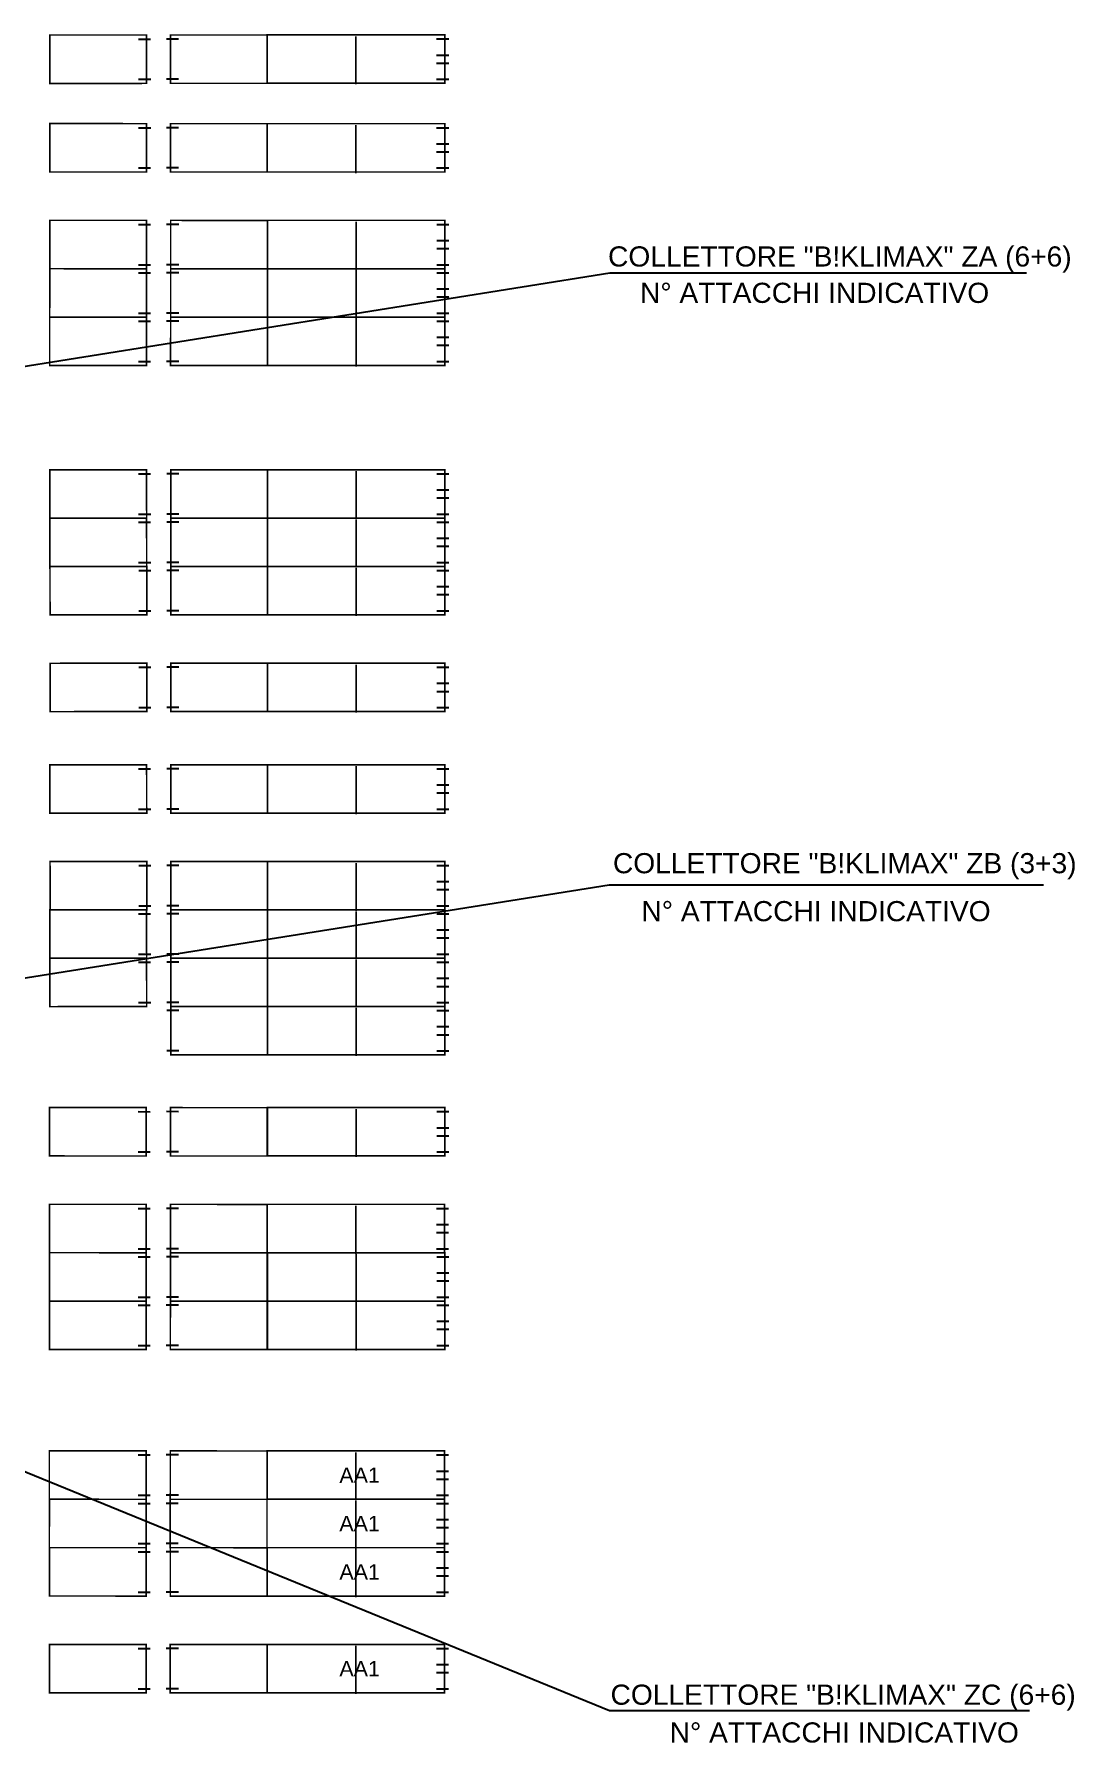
# Model space of a CAD drawing. Header units: millimetres. Extents: x 24747 to 137666, y -34589 to 43444.
# Drawn here: x 117082 to 118373, y 23874 to 25994 of the extents above; entities that cross this region are included whole.
import ezdxf
from ezdxf.enums import TextEntityAlignment as Align

# ---------------------------------------------------------------- set-up
doc = ezdxf.new("R2010")
doc.units = ezdxf.units.MM
doc.header["$LTSCALE"] = 10
doc.linetypes.add('ACAD_ISO07W100', pattern=[3, 0, -3])
doc.layers.add('Collettori Maxi', color=7, linetype='Continuous')
doc.layers.add('Pannelli', color=7, linetype='Continuous')
doc.styles.add('ARIAL', font='arial.ttf')

# ---------------------------------------------------------------- blocks, each defined once
blk = doc.blocks.new('1200')
at = {"layer": 'Pannelli', "color": 4}
for p, q in [((0.05, 1.1), (0.05, 1.25)), ((0.55, 1.1), (0.55, 1.25))]:
    blk.add_line(p, q, dxfattribs=at)
at = {"layer": 'Pannelli', "linetype": 'ACAD_ISO07W100', "ltscale": 0.07}
blk.add_line((0.6, 0.6), (0, 0.6), dxfattribs=at)
at = {"layer": 'Pannelli', "color": 4, "const_width": 0.02}
blk.add_lwpolyline([(0, 1.2), (0, 0), (0.6, 0), (0.6, 1.2), (0, 1.2)], dxfattribs=at)
blk = doc.blocks.new('dddd')
at = {"layer": 'Pannelli', "color": 4}
for p, q in [((-164.9, 45.4, 0), (-179.9, 45.4, 0)), ((-164.9, 25.4, 0), (-179.9, 25.4, 0)), ((-164.9, 15.4, 0), (-179.9, 15.4, 0)), ((-164.9, -4.6, 0), (-179.9, -4.6, 0))]:
    blk.add_line(p, q, dxfattribs=at)
at = {"layer": 'Pannelli', "color": 4, "lineweight": 0}
blk.add_line((-174.9, 50.4, 0), (45.1, 50.4, 0), dxfattribs=at)
at = {"layer": 'Pannelli', "color": 4, "linetype": 'ACAD_ISO07W100', "ltscale": 0.07}
blk.add_line((-64.9, 50.4, 0), (-64.9, -9.6, 0), dxfattribs=at)
at = {"layer": 'Pannelli', "color": 4, "const_width": 2, "elevation": 0}
blk.add_lwpolyline([(-174.9, -9.6), (45.1, -9.6), (45.1, 50.4), (-174.9, 50.4), (-174.9, -9.6)], dxfattribs=at)

msp = doc.modelspace()

# ---------------------------------------------------------------- linework, layer by layer
at = {"layer": 'Collettori Maxi'}
for p, q in [((116887.11147, 25553.00438, 0), (117795.98054, 25698.03082, 0)), ((117795.98054, 25698.03082, 0), (118312.78447, 25698.03082, 0)), ((116911.1451, 24798.17094, 0), (117795.37083, 24938.87985, 0)), ((117795.37083, 24938.87985, 0), (118333.95597, 24938.87985, 0)), ((116900.65038, 24280.22545, 0), (117795.62395, 23914.40098, 0)), ((117795.62395, 23914.40098, 0), (118316.27185, 23914.40098, 0))]:
    msp.add_line(p, q, dxfattribs=at)

# ---------------------------------------------------------------- block references
at = {"layer": 'Pannelli', "yscale": 99.99999989879919, "zscale": 99.99999989879919}
for p, xscale, rotation in [((117101.56941, 25933.29843, 0), -99.99999989879919, 270.0141615204003), ((117371.23534, 25933.35766, 0), 99.99999989879919, 90.01416152039863), ((117101.56941, 25883.37206, 0), 99.99999989879919, 269.9858384795997), ((117371.23534, 25883.31282, 0), -99.99999989879919, 89.98583847960133), ((117101.38013, 25763.3721, 0), 99.99999989879919, 269.9858384795997), ((117371.3653, 25763.31278, 0), -99.99999989879919, 89.98583847960133), ((117101.35789, 25703.3721, 0), 99.99999989879919, 269.9858384795997), ((117371.35788, 25703.31278, 0), -99.99999989879919, 89.98583847960133), ((117101.34306, 25643.3721, 0), 99.99999989879919, 269.9858384795997), ((117371.34305, 25643.31278, 0), -99.99999989879919, 89.98583847960133), ((117101.48952, 25453.71905, 0), 99.99999989879919, 270.0945453057528), ((117371.48935, 25453.8874, 0), -99.99999989879919, 89.98583847960133), ((117101.53161, 25393.71904, 0), 99.99999989879919, 270.0945453057528), ((117371.53144, 25393.88739, 0), -99.99999989879919, 89.98583847960133), ((117101.68753, 25333.71921, 0), 99.99999989879919, 270.0945453057528), ((117371.45969, 25333.88741, 0), -99.99999989879919, 89.98583847960133), ((117101.82303, 25213.71927, 0), 99.99999989879919, 270.0945453057528), ((117371.49255, 25213.8874, 0), -99.99999989879919, 89.98583847960133), ((117101.5526, 25087.72062, 0), 99.99999989879919, 270.0945453057528), ((117371.55243, 25087.88898, 0), -99.99999989879919, 89.98583847960133), ((117101.75062, 24967.72078, 0), 99.99999989879919, 270.0945453057528), ((117371.52277, 24967.88898, 0), -99.99999989879919, 89.98583847960133), ((117101.48483, 24907.72063, 0), 99.99999989879919, 270.0945453057528), ((117371.48467, 24907.88899, 0), -99.99999989879919, 89.98583847960133), ((117101.52692, 24847.72062, 0), 99.99999989879919, 270.0945453057528), ((117371.52675, 24847.88898, 0), -99.99999989879919, 89.98583847960133), ((117371.45501, 24787.88899, 0), -99.99999989879919, 89.98583847960133), ((117101.09284, 24662.45066, 0), 99.99999989879919, 269.9858384795997), ((117371.09283, 24662.39134, 0), -99.99999989879919, 89.98583847960133), ((117101.10128, 24542.45066, 0), 99.99999989879919, 269.9858384795997), ((117371.02506, 24542.39136, 0), -99.99999989879919, 89.98583847960133), ((117101.02954, 24482.45067, 0), 99.99999989879919, 269.9858384795997), ((117371.06715, 24482.39134, 0), -99.99999989879919, 89.98583847960133), ((117101.07162, 24422.45066, 0), 99.99999989879919, 269.9858384795997), ((117370.9954, 24422.39136, 0), -99.99999989879919, 89.98583847960133), ((117100.89874, 24236.45843, 0), 99.99999989879919, 269.9858384795997), ((117370.93635, 24236.3991, 0), -99.99999989879919, 89.98583847960133), ((117100.94083, 24176.45842, 0), 99.99999989879919, 269.9858384795997), ((117370.86461, 24176.39912, 0), -99.99999989879919, 89.98583847960133), ((117101.02061, 24116.45287, 0), 99.99999989879919, 269.9858384795997), ((117370.94439, 24116.39357, 0), -99.99999989879919, 89.98583847960133), ((117100.99095, 23996.45288, 0), 99.99999989879919, 269.9858384795997), ((117370.91473, 23996.39358, 0), -99.99999989879919, 89.98583847960133)]:
    msp.add_blockref('1200', p, dxfattribs=dict(at, xscale=xscale, rotation=rotation))
at = {"layer": 'Pannelli', "lineweight": 0, "rotation": 180}
for p in [(117416.30907, 25983.78859), (117416.30907, 25873.74374), (117416.43902, 25753.74371), (117416.4316, 25693.74371), (117416.41677, 25633.74371), (117416.56308, 25444.31833), (117416.4316, 25384.31832), (117416.53342, 25324.31833), (117416.56627, 25204.31832), (117416.62616, 25078.3199, 0), (117416.5965, 24958.3199, 0), (117416.55839, 24898.31992, 0), (117416.60048, 24838.3199, 0), (117416.52873, 24778.31992, 0), (117416.52873, 24652.82227, 0), (117416.09878, 24532.82228), (117416.52873, 24472.82227, 0), (117416.52873, 24412.82228, 0), (117416.01008, 24226.83003, 0), (117415.93833, 24166.83004, 0), (117416.01811, 24106.8245, 0), (117415.98845, 23986.8245, 0)]:
    msp.add_blockref('dddd', p, dxfattribs=at)

# ---------------------------------------------------------------- texts
at = {"layer": 'Collettori Maxi', "style": 'ARIAL'}
for s, p in [('COLLETTORE "B!KLIMAX" ZA (6+6)', (117793.77905, 25706.06231, 0)), ('N° ATTACCHI INDICATIVO', (117833.45017, 25660.91962, 0)), ('COLLETTORE "B!KLIMAX" ZB (3+3)', (117799.85976, 24953.23859, 0)), ('N° ATTACCHI INDICATIVO', (117835.20188, 24893.71873, 0)), ('COLLETTORE "B!KLIMAX" ZC (6+6)', (117796.90013, 23921.54198, 0)), ('N° ATTACCHI INDICATIVO', (117870.21811, 23874.64087, 0))]:
    msp.add_text(s, height=25, dxfattribs=at).set_placement(p)
at = {"layer": 'Pannelli', "style": 'ARIAL'}
for p in [(117485.7243, 24206.38546, 0), (117485.65256, 24146.38547, 0), (117485.73234, 24086.37993, 0), (117485.70268, 23966.37993, 0)]:
    msp.add_text('AA1', height=19, rotation=0.01416152, dxfattribs=at).set_placement(p, align=Align.MIDDLE_CENTER)

doc.saveas('drawing.dxf')
